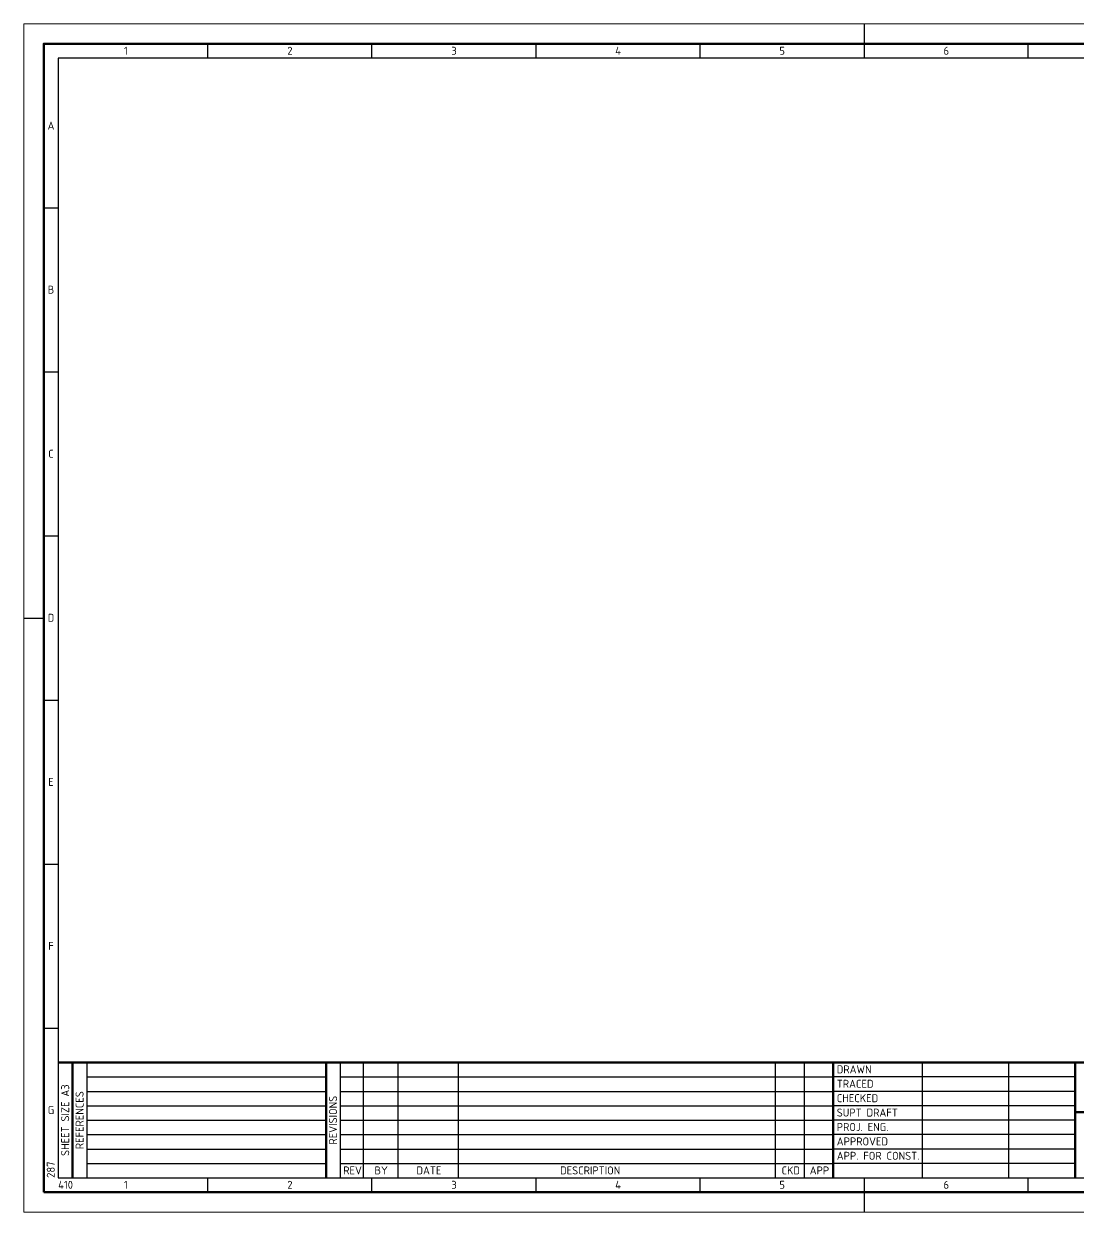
# Paper-space layout 'A3' of a CAD drawing. Header units: millimetres. Extents: x 0 to 420, y 0 to 297.
# Drawn here: x 0 to 263.5, y 0 to 297 of the extents above; entities that cross this region are included whole.
import ezdxf
from ezdxf.enums import TextEntityAlignment as Align

# ---------------------------------------------------------------- set-up
doc = ezdxf.new("R2010")
doc.units = ezdxf.units.MM
doc.header["$MEASUREMENT"] = 0
doc.linetypes.add('DGN Style 2', pattern=[14.053682, 8.432209, -5.621473])
doc.linetypes.add('DGN Style 7', pattern=[28.107364, 12.648314, -5.621473, 4.216105, -5.621473])
doc.layers.add('G_Border', color=7, linetype='Continuous', lineweight=18)
doc.styles.add('Style-ISO3098B', font='ISO3098B.shx')
doc.linetypes.add('Optic Underground', pattern='A,-118.110236,216.535433,-118.110236,216.535433,-216.535433,[1,dgnlstyle.shx,S=1.562305,R=0,X=0,Y=0],-98.425197', length=984.251969)

# ---------------------------------------------------------------- blocks, each defined once
blk = doc.blocks.new('RTA3')
at = {"layer": 'G_Border', "color": 230, "linetype": 'Continuous', "lineweight": 25}
for p, q in [((210, 297), (210, 288.4)), ((46, 288.4), (46, 292)), ((87, 288.4), (87, 292)), ((128, 288.4), (128, 292)), ((169, 288.4), (169, 292)), ((251, 288.4), (251, 292)), ((5, 251), (8.6, 251)), ((5, 210), (8.6, 210)), ((5, 169), (8.6, 169)), ((0, 148.5), (5, 148.5)), ((5, 128), (8.6, 128)), ((5, 87), (8.6, 87)), ((5, 46), (8.6, 46)), ((15.8, 8.6), (15.8, 37.4)), ((79.12, 8.6), (79.12, 37.4)), ((84.88, 8.6), (84.88, 37.4)), ((93.52, 8.6), (93.52, 37.4)), ((108.64, 8.6), (108.64, 37.4)), ((187.84, 8.6), (187.84, 37.4)), ((195.04, 8.6), (195.04, 37.4)), ((224.56, 8.6), (224.56, 37.4)), ((246.16, 8.6), (246.16, 37.4)), ((15.8, 33.8), (75.52, 33.8)), ((79.12, 33.8), (202.24, 33.8)), ((262.72, 33.8), (202.24, 33.8)), ((15.8, 30.2), (75.52, 30.2)), ((79.12, 30.2), (202.24, 30.2)), ((262.72, 30.2), (202.24, 30.2)), ((15.8, 26.6), (75.52, 26.6)), ((79.12, 26.6), (202.24, 26.6)), ((262.72, 26.6), (202.24, 26.6)), ((15.8, 23), (75.52, 23)), ((79.12, 23), (202.24, 23)), ((262.72, 23), (202.24, 23)), ((15.8, 19.4), (75.52, 19.4)), ((79.12, 19.4), (202.24, 19.4)), ((262.72, 19.4), (202.24, 19.4)), ((15.8, 15.8), (75.52, 15.8)), ((79.12, 15.8), (202.24, 15.8)), ((262.72, 15.8), (202.24, 15.8)), ((15.8, 12.2), (75.52, 12.2)), ((79.12, 12.2), (202.24, 12.2)), ((262.72, 12.2), (202.24, 12.2)), ((46, 5), (46, 8.6)), ((87, 5), (87, 8.6)), ((128, 5), (128, 8.6)), ((169, 5), (169, 8.6)), ((210, 8.6), (210, 0)), ((251, 5), (251, 8.6))]:
    blk.add_line(p, q, dxfattribs=at)
at = {"layer": 'G_Border', "color": 30, "linetype": 'Continuous', "lineweight": 50}
for p, q in [((411.4, 37.4), (8.6, 37.4)), ((12.2, 8.6), (12.2, 37.4)), ((75.52, 8.6), (75.52, 37.4)), ((202.24, 8.6), (202.24, 37.4)), ((262.72, 8.6), (262.72, 37.4)), ((262.72, 24.98), (411.4, 24.98))]:
    blk.add_line(p, q, dxfattribs=at)
at = {"layer": 'G_Border', "color": 7, "linetype": 'Continuous', "lineweight": 18}
blk.add_3dface([(0, 0), (420, 0), (420, 297), (0, 297)], dxfattribs=at)
at = {"layer": 'G_Border', "color": 30, "linetype": 'Continuous', "lineweight": 50}
blk.add_3dface([(5, 5), (415, 5), (415, 292), (5, 292)], dxfattribs=at)
at = {"layer": 'G_Border', "color": 230, "linetype": 'Continuous', "lineweight": 25}
blk.add_3dface([(8.6, 8.6), (411.4, 8.6), (411.4, 288.4), (8.6, 288.4)], dxfattribs=at)
at = {"layer": 'G_Border', "color": 7, "linetype": 'Continuous', "lineweight": 25, "style": 'Style-ISO3098B'}
for s, p in [('1', (25.5, 290.25)), ('2', (66.5, 290.25)), ('3', (107.5, 290.25)), ('4', (148.5, 290.25)), ('5', (189.5, 290.25)), ('6', (230.5, 290.25)), ('A', (6.8, 271.55)), ('B', (6.8, 230.55)), ('C', (6.8, 189.55)), ('D', (6.8, 148.55)), ('E', (6.8, 107.55)), ('F', (6.8, 66.55)), ('G', (6.8, 25.55)), ('REV', (82.15, 10.45)), ('BY', (89.3, 10.45)), ('DATE', (101.23, 10.45)), ('DESCRIPTION', (141.53, 10.45)), ('1', (25.5, 6.85)), ('2', (66.5, 6.85)), ('3', (107.5, 6.85)), ('4', (148.5, 6.85)), ('5', (189.5, 6.85)), ('6', (230.5, 6.85))]:
    blk.add_text(s, height=2, dxfattribs=at).set_placement(p, align=Align.MIDDLE_CENTER)
for s, p in [('DRAWN', (203.14, 34.7)), ('TRACED', (203.14, 31.1)), ('CHECKED', (203.14, 27.5)), ('SUPT DRAFT', (203.14, 23.9)), ('PROJ. ENG.', (203.14, 20.3)), ('APPROVED', (203.14, 16.7)), ('APP. FOR CONST.', (203.14, 13.1))]:
    blk.add_text(s, height=2, dxfattribs=at).set_placement(p)
at = {"layer": 'G_Border', "color": 7, "linetype": 'DGN Style 7', "lineweight": 25, "style": 'Style-ISO3098B'}
blk.add_text('SHEET SIZE A3', height=2, rotation=90, dxfattribs=at).set_placement((10.35, 23), align=Align.MIDDLE_CENTER)
at = {"layer": 'G_Border', "color": 7, "linetype": 'Continuous', "lineweight": 25, "style": 'Style-ISO3098B'}
for s, p in [('REFERENCES', (13.95, 23)), ('REVISIONS', (77.27, 23))]:
    blk.add_text(s, height=2, rotation=90, dxfattribs=at).set_placement(p, align=Align.MIDDLE_CENTER)
at = {"layer": 'G_Border', "color": 7, "linetype": 'DGN Style 7', "lineweight": 25, "style": 'Style-ISO3098B'}
blk.add_text('287', height=2, rotation=90, dxfattribs=at).set_placement((6.75, 8.6), align=Align.MIDDLE_LEFT)
at = {"layer": 'G_Border', "color": 7, "linetype": 'DGN Style 2', "lineweight": 25, "style": 'Style-ISO3098B'}
for s, p in [('CKD', (191.65, 10.45)), ('APP', (198.81, 10.45))]:
    blk.add_text(s, height=2, dxfattribs=at).set_placement(p, align=Align.MIDDLE_CENTER)
at = {"layer": 'G_Border', "color": 7, "linetype": 'Continuous', "lineweight": 25, "style": 'Style-ISO3098B'}
blk.add_text('410', height=2, dxfattribs=at).set_placement((8.6, 6.85), align=Align.MIDDLE_LEFT)
for tag, p in [('068 Ref1', (16.7, 36.5)), ('026 Rev1', (80.02, 36.5)), ('027 By1', (85.78, 36.5)), ('028 Date1', (94.42, 36.5)), ('029 Description1', (109.54, 36.5)), ('030 Ckd1', (188.74, 36.5)), ('031 App1', (195.94, 36.5)), ('009 Drawn', (225.46, 36.5)), ('010 Drawn Date', (247.06, 36.5)), ('069 Ref2', (16.7, 32.9)), ('032 Rev2', (80.02, 32.9)), ('033 By2', (85.78, 32.9)), ('034 Date2', (94.42, 32.9)), ('035 Description2', (109.54, 32.9)), ('036 Ckd2', (188.74, 32.9)), ('037 App2', (195.94, 32.9)), ('011 Traced', (225.46, 32.9)), ('012 Traced Date', (247.06, 32.9)), ('070 Ref3', (16.7, 29.3)), ('038 Rev3', (80.02, 29.3)), ('039 By3', (85.78, 29.3)), ('040 Date3', (94.42, 29.3)), ('041 Description3', (109.54, 29.3)), ('042 Ckd3', (188.74, 29.3)), ('043 App3', (195.94, 29.3)), ('013 Checked', (225.46, 29.3)), ('014 Checked Date', (247.06, 29.3)), ('071 Ref4', (16.7, 25.7)), ('044 Rev4', (80.02, 25.7)), ('045 By4', (85.78, 25.7)), ('046 Date4', (94.42, 25.7)), ('047 Description4', (109.54, 25.7)), ('048 Ckd4', (188.74, 25.7)), ('049 App4', (195.94, 25.7)), ('015 Supt Draft', (225.46, 25.7)), ('016 Supt Draft Date', (247.06, 25.7)), ('005 Scale', (375.95, 24.08)), ('072 Ref5', (16.7, 22.1)), ('050 Rev5', (80.02, 22.1)), ('051 By5', (85.78, 22.1)), ('052 Date5', (94.42, 22.1)), ('053 Description5', (109.54, 22.1)), ('054 Ckd5', (188.74, 22.1)), ('055 App5', (195.94, 22.1)), ('017 Proj Eng', (225.46, 22.1)), ('018 Proj Eng Date', (247.06, 22.1)), ('073 Ref6', (16.7, 18.5)), ('056 Rev6', (80.02, 18.5)), ('057 By6', (85.78, 18.5)), ('058 Date6', (94.42, 18.5)), ('059 Description6', (109.54, 18.5)), ('060 Ckd6', (188.74, 18.5)), ('061 App6', (195.94, 18.5)), ('019 Approved', (225.46, 18.5)), ('020 Approved Date', (247.06, 18.5)), ('074 Ref7', (16.7, 14.9)), ('062 Rev7', (80.02, 14.9)), ('063 By7', (85.78, 14.9)), ('064 Date7', (94.42, 14.9)), ('065 Description7', (109.54, 14.9)), ('066 Ckd7', (188.74, 14.9)), ('067 App7', (195.94, 14.9)), ('021 App for Const', (225.46, 14.9)), ('022 App for Const Date', (247.06, 14.9)), ('075 Ref8', (16.7, 11.3)), ('023 Blank Person Title', (203.14, 11.3)), ('024 Blank Person Name', (225.46, 11.3)), ('025 Blank Person Date', (247.06, 11.3))]:
    blk.add_attdef(tag, text='', height=1.8, dxfattribs=at).set_placement(p, align=Align.TOP_LEFT)
at = {"layer": 'G_Border', "color": 7, "linetype": 'Continuous', "lineweight": 35, "style": 'Style-ISO3098B', "flags": 8}
blk.add_attdef('001 Title Line 1', text='', height=2.5, dxfattribs=at).set_placement((263.97, 23.73), align=Align.TOP_LEFT)
at = {"layer": 'G_Border', "color": 7, "linetype": 'Continuous', "lineweight": 35, "style": 'Style-ISO3098B'}
for tag, p in [('002 Title Line 2', (263.97, 19.98)), ('003 Title Line 3', (263.97, 16.23)), ('004 Title Line 4', (263.97, 12.48))]:
    blk.add_attdef(tag, text='', height=2.5, dxfattribs=at).set_placement(p, align=Align.TOP_LEFT)
at = {"layer": 'G_Border', "color": 7, "linetype": 'Continuous', "lineweight": 35, "style": 'Style-ISO3098B', "width": 0.8}
for tag, p in [('006 Drawing Number', (366.94, 16.93)), ('007 Title Rev', (404.88, 16.93))]:
    blk.add_attdef(tag, text='', height=3.5, dxfattribs=at).set_placement(p, align=Align.TOP_LEFT)
at = {"layer": 'G_Border', "color": 7, "linetype": 'Continuous', "lineweight": 25, "style": 'Style-ISO3098B'}
blk.add_attdef('008 Project Number', (0, 0), '', height=1.8, dxfattribs=at)

psp = doc.layouts.new('A3')

# ---------------------------------------------------------------- block references
at = {"linetype": 'Optic Underground'}
psp.add_blockref('RTA3', (0, 0), dxfattribs=at)

doc.saveas('drawing.dxf')
